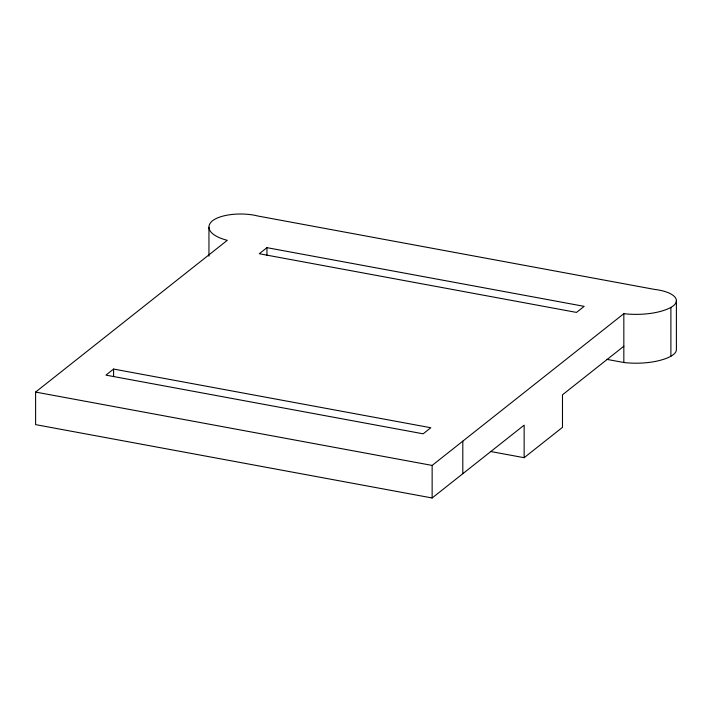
<?xml version="1.0" encoding="UTF-8"?>
<svg xmlns="http://www.w3.org/2000/svg" width="712" height="712" viewBox="0 0 712 712"><rect width="100%" height="100%" fill="white"/><g stroke="black" fill="none" stroke-linecap="round" stroke-linejoin="round"><path stroke-width="1.07" d="M490.47 451.47L524.148 457.7L524.148 425.144L432.139 497.982L35.6 424.628L35.6 392.072L227.297 240.327A41.527 15.895 0 0 1 210.903 222.313A31.141 11.917 0 0 1 257.966 216.039L654.506 289.401A30.785 11.784 0 0 1 670.891 307.406L670.891 356.24A42.417 16.234 0 0 1 623.837 362.515L606.686 359.337M113.591 369.056L105.928 375.126L423.159 433.813L430.822 427.743L113.591 369.056L113.591 376.657M266.947 247.66L259.284 253.73L576.506 312.417L584.178 306.347L266.947 247.66L266.947 255.252M35.6 392.072L432.139 465.426L623.837 313.68A42.417 16.234 0 0 0 670.891 307.406M623.837 346.237L562.489 394.795L562.489 427.342L524.148 457.7M676.4 300.437L676.4 349.263A30.785 11.784 0 0 1 670.891 356.24M623.837 313.68L623.837 362.515M462.809 441.146L462.809 473.702M432.139 465.426L432.139 497.982M208.954 227.35L208.954 256.204"/></g></svg>
